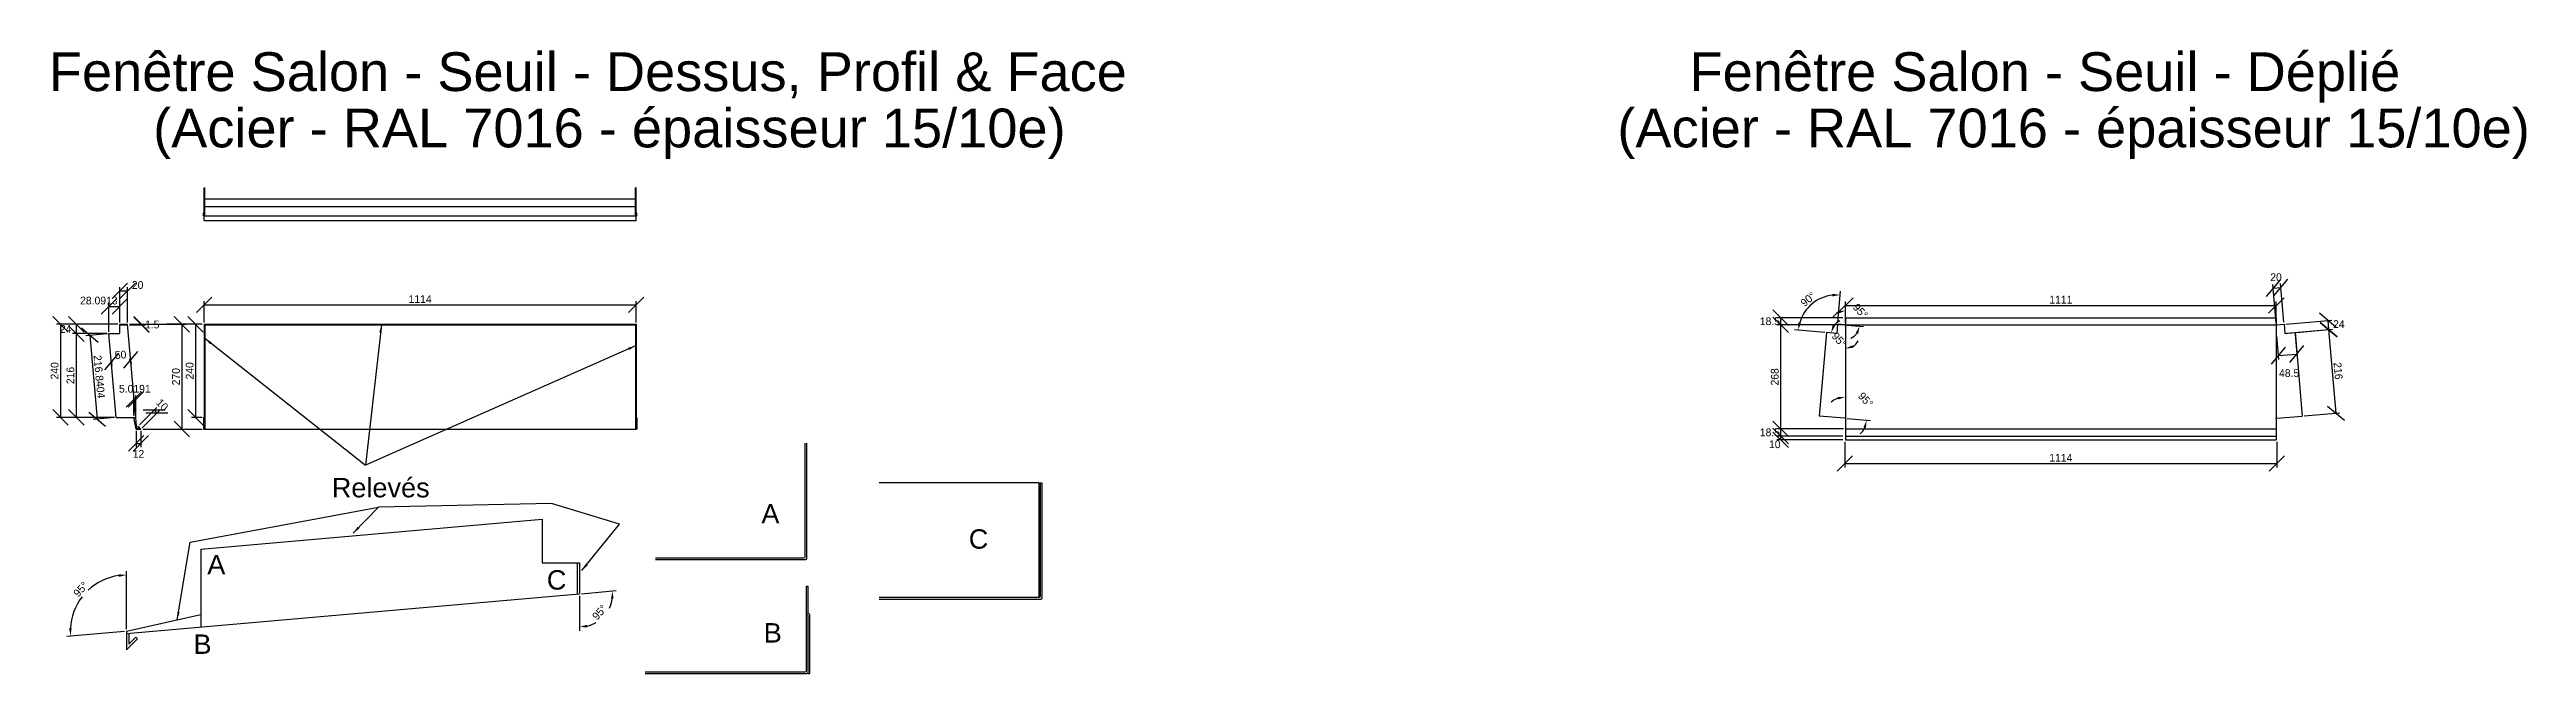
# Model space of a CAD drawing. Header units: millimetres. Extents: x 165 to 6551, y 99 to 1708.
import ezdxf

# ---------------------------------------------------------------- set-up
doc = ezdxf.new("R2010")
doc.units = ezdxf.units.MM
doc.layers.get('Defpoints').update_dxf_attribs({"true_color": 0xffffff})
doc.layers.add('0 ... Seuil ... Rectangle', color=5, linetype='Continuous', lineweight=25, true_color=0x0000ff)
doc.layers.add('0 ... Seuil ... Rectangle ... Cotes Angles', color=4, linetype='Continuous', lineweight=25, true_color=0x00ffff)
doc.styles.add('QCADDimTextStyle', font='txt')
doc.styles.add('textstyle11', font='')
doc.styles.add('textstyle12', font='')
doc.styles.add('textstyle13', font='')
doc.styles.add('textstyle14', font='')
doc.styles.add('textstyle15', font='')
doc.styles.add('textstyle16', font='')
doc.styles.add('textstyle17', font='')
doc.styles.add('textstyle18', font='')
doc.styles.add('textstyle19', font='')
doc.styles.add('textstyle20', font='')
doc.styles.add('textstyle21', font='')
doc.styles.get('textstyle11').set_extended_font_data('Liberation Sans')
doc.styles.get('textstyle12').set_extended_font_data('Liberation Sans')
doc.styles.get('textstyle13').set_extended_font_data('Liberation Sans')
doc.styles.get('textstyle14').set_extended_font_data('Liberation Sans')
doc.styles.get('textstyle15').set_extended_font_data('Liberation Sans')
doc.styles.get('textstyle16').set_extended_font_data('Liberation Sans')
doc.styles.get('textstyle17').set_extended_font_data('Liberation Sans')
doc.styles.get('textstyle18').set_extended_font_data('Liberation Sans')
doc.styles.get('textstyle19').set_extended_font_data('Liberation Sans')
doc.styles.get('textstyle20').set_extended_font_data('Liberation Sans')
doc.styles.get('textstyle21').set_extended_font_data('Liberation Sans')
doc.dimstyles.new('QCADDimStyle', dxfattribs={"dimtxt": 20, "dimasz": 20, "dimexe": 10, "dimexo": 5, "dimgap": 5, "dimtad": 1, "dimtoh": 1, "dimdec": 4, "dimzin": 0, "dimdsep": 46, "dimtxsty": 'QCADDimTextStyle', "dimcen": 0.09, "dimadec": 0, "dimazin": 0, "dimtfac": 1, "dimtdec": 4, "dimtofl": 0, "dimtmove": 0, "dimatfit": 3, "dimfxl": 1, "dimtolj": 1, "dimtzin": 0, "dimarcsym": 0})

# ---------------------------------------------------------------- blocks, each defined once
blk = doc.blocks.new('*D1')
at = {"layer": '0 ... Seuil ... Rectangle ... Cotes Angles', "color": 0, "lineweight": -2}
for p, q in [((290.7, 952.9), (247.3, 989.2)), ((313.5, 975), (259, 970.1)), ((269, 971), (288.1, 755)), ((266.4, 773.2), (309.7, 736.9)), ((332.6, 759), (278.1, 754.1))]:
    blk.add_line(p, q, dxfattribs=at)
at = {"layer": 'Defpoints', "color": 0}
for p in [(318.5, 975.4), (288.1, 755), (337.6, 759.4)]:
    blk.add_point(p, dxfattribs=at)
at = {"layer": '0 ... Seuil ... Rectangle ... Cotes Angles', "color": 0, "insert": (293.5, 864.3), "char_height": 20, "attachment_point": 5, "rotation": 275.04606, "style": 'QCADDimTextStyle'}
blk.add_mtext('\\A1;216.8404', dxfattribs=at)
blk = doc.blocks.new('*D2')
at = {"layer": '0 ... Seuil ... Rectangle ... Cotes Angles', "color": 0, "lineweight": -2}
for p, q in [((254.2, 979.4), (214.2, 1019.4)), ((214.2, 995.4), (254.2, 955.4)), ((341.6, 999.4), (224.2, 999.4)), ((313.5, 975.4), (224.2, 975.4)), ((234.2, 999.4), (234.2, 975.4))]:
    blk.add_line(p, q, dxfattribs=at)
at = {"layer": 'Defpoints', "color": 0}
for p in [(234.2, 975.4), (318.5, 975.4), (346.6, 999.4)]:
    blk.add_point(p, dxfattribs=at)
at = {"layer": '0 ... Seuil ... Rectangle ... Cotes Angles', "color": 0, "insert": (206.7, 987.4), "char_height": 20, "attachment_point": 5, "style": 'QCADDimTextStyle'}
blk.add_mtext('\\A1;24', dxfattribs=at)
blk = doc.blocks.new('*D3')
at = {"layer": '0 ... Seuil ... Rectangle ... Cotes Angles', "color": 0, "lineweight": -2}
for p, q in [((254.2, 955.4), (214.2, 995.4)), ((313.5, 975.4), (224.2, 975.4)), ((234.2, 975.4), (234.2, 759.4)), ((214.2, 779.4), (254.2, 739.4)), ((332.6, 759.4), (224.2, 759.4))]:
    blk.add_line(p, q, dxfattribs=at)
at = {"layer": 'Defpoints', "color": 0}
for p in [(318.5, 975.4), (234.2, 759.4), (337.6, 759.4)]:
    blk.add_point(p, dxfattribs=at)
at = {"layer": '0 ... Seuil ... Rectangle ... Cotes Angles', "color": 0, "insert": (219.2, 867.4), "char_height": 20, "attachment_point": 5, "rotation": 90, "style": 'QCADDimTextStyle'}
blk.add_mtext('\\A1;216', dxfattribs=at)
blk = doc.blocks.new('*D4')
at = {"layer": '0 ... Seuil ... Rectangle ... Cotes Angles', "color": 0, "lineweight": -2}
for p, q in [((371.6, 999.4), (412.4, 999.4)), ((371.7, 997.9), (412.4, 997.9)), ((382.4, 1019.4), (422.4, 979.4)), ((422.4, 977.9), (382.4, 1017.9))]:
    blk.add_line(p, q, dxfattribs=at)
at = {"layer": 'Defpoints', "color": 0}
for p in [(366.6, 999.4), (366.7, 997.9), (402.4, 997.9)]:
    blk.add_point(p, dxfattribs=at)
at = {"layer": '0 ... Seuil ... Rectangle ... Cotes Angles', "color": 0, "insert": (429.9, 998.7), "char_height": 20, "attachment_point": 5, "style": 'QCADDimTextStyle'}
blk.add_mtext('\\A1;1.5', dxfattribs=at)
blk = doc.blocks.new('*D5')
at = {"layer": '0 ... Seuil ... Rectangle ... Cotes Angles', "color": 0, "lineweight": -2}
for p, q in [((343, 925), (306.6, 881.7)), ((324.8, 903.4), (328.6, 903.7)), ((325.2, 898.9), (325.7, 893.4)), ((356.5, 886), (392.8, 929.4)), ((374.6, 907.7), (370.8, 907.4)), ((375, 903.3), (375.5, 897.8))]:
    blk.add_line(p, q, dxfattribs=at)
at = {"layer": 'Defpoints', "color": 0}
for p in [(324.8, 903.9), (374.6, 908.2), (374.6, 907.7)]:
    blk.add_point(p, dxfattribs=at)
at = {"layer": '0 ... Seuil ... Rectangle ... Cotes Angles', "color": 0, "insert": (348.4, 920.5), "char_height": 20, "attachment_point": 5, "rotation": 5, "style": 'QCADDimTextStyle'}
blk.add_mtext('\\A1;50', dxfattribs=at)
blk = doc.blocks.new('*D6')
at = {"layer": '0 ... Seuil ... Rectangle ... Cotes Angles', "color": 0, "lineweight": -2}
for p, q in [((371.6, 999.4), (516.3, 999.4)), ((526.3, 979.4), (486.3, 1019.4)), ((506.3, 999.4), (506.3, 729.4)), ((405.7, 729.4), (516.3, 729.4)), ((486.3, 749.4), (526.3, 709.4))]:
    blk.add_line(p, q, dxfattribs=at)
at = {"layer": 'Defpoints', "color": 0}
for p in [(366.6, 999.4), (400.7, 729.4), (506.3, 729.4)]:
    blk.add_point(p, dxfattribs=at)
at = {"layer": '0 ... Seuil ... Rectangle ... Cotes Angles', "color": 0, "insert": (491.3, 864.4), "char_height": 20, "attachment_point": 5, "rotation": 90, "style": 'QCADDimTextStyle'}
blk.add_mtext('\\A1;270', dxfattribs=at)
blk = doc.blocks.new('*D7')
at = {"layer": '0 ... Seuil ... Rectangle ... Cotes Angles', "color": 0, "lineweight": -2}
for p, q in [((397.2, 740), (442.1, 784.9)), ((404.3, 732.9), (449.2, 777.9)), ((463.3, 777.9), (406.8, 777.9)), ((413.8, 770.8), (470.4, 770.8)), ((435, 777.9), (442.1, 770.8))]:
    blk.add_line(p, q, dxfattribs=at)
at = {"layer": 'Defpoints', "color": 0}
for p in [(442.1, 770.8), (393.7, 736.5), (400.7, 729.4)]:
    blk.add_point(p, dxfattribs=at)
at = {"layer": '0 ... Seuil ... Rectangle ... Cotes Angles', "color": 0, "insert": (455.7, 792), "char_height": 20, "attachment_point": 5, "rotation": 315, "style": 'QCADDimTextStyle'}
blk.add_mtext('\\A1;10', dxfattribs=at)
blk = doc.blocks.new('*D8')
at = {"layer": '0 ... Seuil ... Rectangle ... Cotes Angles', "color": 0, "lineweight": -2}
for p, q in [((408.7, 712.5), (368.7, 672.5)), ((380.7, 672.5), (420.7, 712.5)), ((388.7, 724.4), (388.7, 682.5)), ((400.7, 724.4), (400.7, 682.5)), ((388.7, 692.5), (400.7, 692.5))]:
    blk.add_line(p, q, dxfattribs=at)
at = {"layer": 'Defpoints', "color": 0}
for p in [(388.7, 729.4), (400.7, 729.4), (400.7, 692.5)]:
    blk.add_point(p, dxfattribs=at)
at = {"layer": '0 ... Seuil ... Rectangle ... Cotes Angles', "color": 0, "insert": (394.6, 665.3), "char_height": 20, "attachment_point": 5, "style": 'QCADDimTextStyle'}
blk.add_mtext('\\A1;12', dxfattribs=at)
blk = doc.blocks.new('*D9')
at = {"layer": '0 ... Seuil ... Rectangle ... Cotes Angles', "color": 0, "lineweight": -2}
for p, q in [((561.6, 979.4), (521.6, 1019.4)), ((558.7, 999.4), (531.6, 999.4)), ((541.6, 999.4), (541.6, 759.4)), ((521.6, 779.4), (561.6, 739.4)), ((558.7, 759.4), (531.6, 759.4))]:
    blk.add_line(p, q, dxfattribs=at)
at = {"layer": 'Defpoints', "color": 0}
for p in [(563.7, 999.4), (541.6, 759.4), (563.7, 759.4)]:
    blk.add_point(p, dxfattribs=at)
at = {"layer": '0 ... Seuil ... Rectangle ... Cotes Angles', "color": 0, "insert": (526.6, 879.4), "char_height": 20, "attachment_point": 5, "rotation": 90, "style": 'QCADDimTextStyle'}
blk.add_mtext('\\A1;240', dxfattribs=at)
blk = doc.blocks.new('*D10')
at = {"layer": '0 ... Seuil ... Rectangle ... Cotes Angles', "color": 0, "lineweight": -2}
for p, q in [((583.7, 1069.4), (543.7, 1029.4)), ((563.7, 1004.4), (563.7, 1059.4)), ((563.7, 1049.4), (1677.7, 1049.4)), ((1657.7, 1029.4), (1697.7, 1069.4)), ((1677.7, 1004.4), (1677.7, 1059.4))]:
    blk.add_line(p, q, dxfattribs=at)
at = {"layer": 'Defpoints', "color": 0}
for p in [(1677.7, 1049.4), (563.7, 999.4), (1677.7, 999.4)]:
    blk.add_point(p, dxfattribs=at)
at = {"layer": '0 ... Seuil ... Rectangle ... Cotes Angles', "color": 0, "insert": (1120.7, 1064.4), "char_height": 20, "attachment_point": 5, "style": 'QCADDimTextStyle'}
blk.add_mtext('\\A1;1114', dxfattribs=at)
blk = doc.blocks.new('*D11')
at = {"layer": '0 ... Seuil ... Rectangle ... Cotes Angles', "color": 0, "lineweight": -2}
for p, q in [((213.4, 979.4), (173.4, 1019.4)), ((341.6, 999.4), (183.4, 999.4)), ((193.4, 999.4), (193.4, 759.4)), ((173.4, 779.4), (213.4, 739.4)), ((332.6, 759.4), (183.4, 759.4))]:
    blk.add_line(p, q, dxfattribs=at)
at = {"layer": 'Defpoints', "color": 0}
for p in [(346.6, 999.4), (193.4, 759.4), (337.6, 759.4)]:
    blk.add_point(p, dxfattribs=at)
at = {"layer": '0 ... Seuil ... Rectangle ... Cotes Angles', "color": 0, "insert": (178.4, 879.4), "char_height": 20, "attachment_point": 5, "rotation": 90, "style": 'QCADDimTextStyle'}
blk.add_mtext('\\A1;240', dxfattribs=at)
blk = doc.blocks.new('*D12')
at = {"layer": '0 ... Seuil ... Rectangle ... Cotes Angles', "color": 0, "lineweight": -2}
for p, q in [((363.6, 213.3), (363.6, 363.1)), ((358.6, 207.9), (209.4, 194.8))]:
    blk.add_line(p, q, dxfattribs=at)
for start, end in [(97.92113, 132.85173), (142.14827, 177.07887)]:
    blk.add_arc((363.6, 208.3), 144.8, start, end, dxfattribs=at)
at = {"layer": '0 ... Seuil ... Rectangle ... Cotes Angles', "color": 0}
for points in [[(343.9, 348.4), (343.4, 355), (363.6, 353.1)], [(215.6, 215.6), (222.3, 215.7), (219.3, 195.7)]]:
    blk.add_solid(points, dxfattribs=at)
at = {"layer": 'Defpoints', "color": 0}
for p in [(287.6, 331.5), (363.6, 208.3), (363.6, 208.3), (555.6, 225.1), (363.6, 160.3)]:
    blk.add_point(p, dxfattribs=at)
at = {"layer": '0 ... Seuil ... Rectangle ... Cotes Angles', "color": 0, "insert": (245.8, 316.2), "char_height": 20, "attachment_point": 5, "rotation": 47.5, "style": 'QCADDimTextStyle'}
blk.add_mtext('\\A1;95%%d', dxfattribs=at)
blk = doc.blocks.new('*D13')
at = {"layer": '0 ... Seuil ... Rectangle ... Cotes Angles', "color": 0, "lineweight": -2}
for p, q in [((1531.6, 299.5), (1531.6, 209.1)), ((1536.6, 304.9), (1626.5, 312.8))]:
    blk.add_line(p, q, dxfattribs=at)
for start, end in [(334.53524, 351.54078), (283.45922, 300.46476)]:
    blk.add_arc((1531.6, 304.5), 85.3, start, end, dxfattribs=at)
at = {"layer": '0 ... Seuil ... Rectangle ... Cotes Angles', "color": 0}
for points in [[(1619.3, 291.8), (1612.6, 292), (1616.6, 311.9)], [(1551, 224.8), (1551.8, 218.2), (1531.6, 219.1)]]:
    blk.add_solid(points, dxfattribs=at)
at = {"layer": 'Defpoints', "color": 0}
for p in [(1531.6, 384.5), (1530.7, 304.4), (1531.6, 305.4), (369.6, 202.8), (1576.4, 231.8)]:
    blk.add_point(p, dxfattribs=at)
at = {"layer": '0 ... Seuil ... Rectangle ... Cotes Angles', "color": 0, "insert": (1583.4, 256.9), "char_height": 20, "attachment_point": 5, "rotation": 47.5, "style": 'QCADDimTextStyle'}
blk.add_mtext('\\A1;95%%d', dxfattribs=at)
blk = doc.blocks.new('*D14')
at = {"layer": '0 ... Seuil ... Rectangle ... Cotes Angles', "color": 0, "lineweight": -2}
for p, q in [((362.6, 785.6), (402.6, 825.6)), ((407.6, 825.6), (367.6, 785.6)), ((382.6, 764.4), (382.6, 815.6)), ((387.6, 764.4), (387.6, 815.6))]:
    blk.add_line(p, q, dxfattribs=at)
at = {"layer": 'Defpoints', "color": 0}
for p in [(387.6, 805.6), (382.6, 759.4), (387.6, 759.4)]:
    blk.add_point(p, dxfattribs=at)
at = {"layer": '0 ... Seuil ... Rectangle ... Cotes Angles', "color": 0, "insert": (385.1, 833.1), "char_height": 20, "attachment_point": 5, "style": 'QCADDimTextStyle'}
blk.add_mtext('\\A1;5.0191', dxfattribs=at)
blk = doc.blocks.new('*D15')
at = {"layer": '0 ... Seuil ... Rectangle ... Cotes Angles', "color": 0, "lineweight": -2}
for p, q in [((366.6, 1105.5), (326.6, 1065.5)), ((346.6, 1065.5), (386.6, 1105.5)), ((346.6, 1004.4), (346.6, 1095.5)), ((366.6, 1004.4), (366.6, 1095.5)), ((346.6, 1085.5), (366.6, 1085.5))]:
    blk.add_line(p, q, dxfattribs=at)
at = {"layer": 'Defpoints', "color": 0}
for p in [(366.6, 1085.5), (346.6, 999.4), (366.6, 999.4)]:
    blk.add_point(p, dxfattribs=at)
at = {"layer": '0 ... Seuil ... Rectangle ... Cotes Angles', "color": 0, "insert": (392.4, 1100.5), "char_height": 20, "attachment_point": 5, "style": 'QCADDimTextStyle'}
blk.add_mtext('\\A1;20', dxfattribs=at)
blk = doc.blocks.new('*D16')
at = {"layer": '0 ... Seuil ... Rectangle ... Cotes Angles', "color": 0, "lineweight": -2}
for p, q in [((338.5, 1065.5), (298.5, 1025.5)), ((318.5, 980.4), (318.5, 1055.5)), ((318.5, 1045.5), (346.6, 1045.5)), ((326.6, 1025.5), (366.6, 1065.5)), ((346.6, 1004.4), (346.6, 1055.5))]:
    blk.add_line(p, q, dxfattribs=at)
at = {"layer": 'Defpoints', "color": 0}
for p in [(346.6, 1045.5), (318.5, 975.4), (346.6, 999.4)]:
    blk.add_point(p, dxfattribs=at)
at = {"layer": '0 ... Seuil ... Rectangle ... Cotes Angles', "color": 0, "insert": (292.4, 1060.5), "char_height": 20, "attachment_point": 5, "style": 'QCADDimTextStyle'}
blk.add_mtext('\\A1;28.0913', dxfattribs=at)
blk = doc.blocks.new('*D17')
at = {"layer": '0 ... Seuil ... Rectangle ... Cotes Angles', "color": 0, "lineweight": -2}
for p, q in [((4815.2, 1067.9), (4775.2, 1027.9)), ((4795.2, 1002.9), (4795.2, 1057.9)), ((4795.2, 1047.9), (5906.2, 1047.9)), ((5886.2, 1027.9), (5926.2, 1067.9)), ((5906.2, 1002.9), (5906.2, 1057.9))]:
    blk.add_line(p, q, dxfattribs=at)
at = {"layer": 'Defpoints', "color": 0}
for p in [(5906.2, 1047.9), (4795.2, 997.9), (5906.2, 997.9)]:
    blk.add_point(p, dxfattribs=at)
at = {"layer": '0 ... Seuil ... Rectangle ... Cotes Angles', "color": 0, "insert": (5350.7, 1062.9), "char_height": 20, "attachment_point": 5, "style": 'QCADDimTextStyle'}
blk.add_mtext('\\A1;1111', dxfattribs=at)
blk = doc.blocks.new('*D18')
at = {"layer": '0 ... Seuil ... Rectangle ... Cotes Angles', "color": 0, "lineweight": -2}
for p, q in [((4813.7, 660.4), (4773.7, 620.4)), ((4793.7, 696.4), (4793.7, 630.4)), ((4793.7, 640.4), (5907.7, 640.4)), ((5887.7, 620.4), (5927.7, 660.4)), ((5907.7, 696.4), (5907.7, 630.4))]:
    blk.add_line(p, q, dxfattribs=at)
at = {"layer": 'Defpoints', "color": 0}
for p in [(4793.7, 701.4), (5907.7, 701.4), (5907.7, 640.4)]:
    blk.add_point(p, dxfattribs=at)
at = {"layer": '0 ... Seuil ... Rectangle ... Cotes Angles', "color": 0, "insert": (5350.7, 655.4), "char_height": 20, "attachment_point": 5, "style": 'QCADDimTextStyle'}
blk.add_mtext('\\A1;1114', dxfattribs=at)
blk = doc.blocks.new('*D19')
at = {"layer": '0 ... Seuil ... Rectangle ... Cotes Angles', "color": 0, "lineweight": -2}
for p, q in [((4648.2, 996.4), (4608.2, 1036.4)), ((4608.2, 1017.9), (4648.2, 977.9)), ((4788.7, 1016.4), (4618.2, 1016.4)), ((4790.2, 997.9), (4618.2, 997.9)), ((4628.2, 1016.4), (4628.2, 997.9))]:
    blk.add_line(p, q, dxfattribs=at)
at = {"layer": 'Defpoints', "color": 0}
for p in [(4628.2, 997.9), (4793.7, 1016.4), (4795.2, 997.9)]:
    blk.add_point(p, dxfattribs=at)
at = {"layer": '0 ... Seuil ... Rectangle ... Cotes Angles', "color": 0, "insert": (4600.7, 1007.2), "char_height": 20, "attachment_point": 5, "style": 'QCADDimTextStyle'}
blk.add_mtext('\\A1;18.5', dxfattribs=at)
blk = doc.blocks.new('*D20')
at = {"layer": '0 ... Seuil ... Rectangle ... Cotes Angles', "color": 0, "lineweight": -2}
for p, q in [((4648.2, 977.9), (4608.2, 1017.9)), ((4790.2, 997.9), (4618.2, 997.9)), ((4628.2, 997.9), (4628.2, 729.9)), ((4608.2, 749.9), (4648.2, 709.9)), ((4790.2, 729.9), (4618.2, 729.9))]:
    blk.add_line(p, q, dxfattribs=at)
at = {"layer": 'Defpoints', "color": 0}
for p in [(4795.2, 997.9), (4628.2, 729.9), (4795.2, 729.9)]:
    blk.add_point(p, dxfattribs=at)
at = {"layer": '0 ... Seuil ... Rectangle ... Cotes Angles', "color": 0, "insert": (4613.2, 863.9), "char_height": 20, "attachment_point": 5, "rotation": 90, "style": 'QCADDimTextStyle'}
blk.add_mtext('\\A1;268', dxfattribs=at)
blk = doc.blocks.new('*D21')
at = {"layer": '0 ... Seuil ... Rectangle ... Cotes Angles', "color": 0, "lineweight": -2}
for p, q in [((4648.2, 709.9), (4608.2, 749.9)), ((4608.2, 731.4), (4648.2, 691.4)), ((4790.2, 729.9), (4618.2, 729.9)), ((4788.7, 711.4), (4618.2, 711.4)), ((4628.2, 729.9), (4628.2, 711.4))]:
    blk.add_line(p, q, dxfattribs=at)
at = {"layer": 'Defpoints', "color": 0}
for p in [(4628.2, 711.4), (4793.7, 711.4), (4795.2, 729.9)]:
    blk.add_point(p, dxfattribs=at)
at = {"layer": '0 ... Seuil ... Rectangle ... Cotes Angles', "color": 0, "insert": (4600.7, 720.7), "char_height": 20, "attachment_point": 5, "style": 'QCADDimTextStyle'}
blk.add_mtext('\\A1;18.5', dxfattribs=at)
blk = doc.blocks.new('*D22')
at = {"layer": '0 ... Seuil ... Rectangle ... Cotes Angles', "color": 0, "lineweight": -2}
for p, q in [((4648.2, 691.4), (4608.2, 731.4)), ((4608.2, 721.4), (4648.2, 681.4)), ((4788.7, 711.4), (4618.2, 711.4)), ((4628.2, 711.4), (4628.2, 701.4)), ((4788.7, 701.4), (4618.2, 701.4))]:
    blk.add_line(p, q, dxfattribs=at)
at = {"layer": 'Defpoints', "color": 0}
for p in [(4793.7, 711.4), (4628.2, 701.4), (4793.7, 701.4)]:
    blk.add_point(p, dxfattribs=at)
at = {"layer": '0 ... Seuil ... Rectangle ... Cotes Angles', "color": 0, "insert": (4613.2, 690), "char_height": 20, "attachment_point": 5, "style": 'QCADDimTextStyle'}
blk.add_mtext('\\A1;10', dxfattribs=at)
blk = doc.blocks.new('*D23')
at = {"layer": '0 ... Seuil ... Rectangle ... Cotes Angles', "color": 0, "lineweight": -2}
for p, q in [((4795.2, 1002.9), (4795.2, 1044.9)), ((4800.2, 997.5), (4842.1, 993.8))]:
    blk.add_line(p, q, dxfattribs=at)
for start, end in [(121.31921, 152.63842), (292.36158, 323.68079)]:
    blk.add_arc((4795.2, 997.9), 37, start, end, dxfattribs=at)
at = {"layer": '0 ... Seuil ... Rectangle ... Cotes Angles', "color": 0}
for points in [[(4776.8, 1026.3), (4775, 1032.8), (4795.2, 1034.9)], [(4828.2, 974.8), (4821.9, 977.1), (4832.1, 994.7)]]:
    blk.add_solid(points, dxfattribs=at)
at = {"layer": 'Defpoints', "color": 0}
for p in [(4775.3, 999.6), (4795.2, 997.9), (4795.2, 997.9), (4828.3, 1014.5), (4795.2, 729.9)]:
    blk.add_point(p, dxfattribs=at)
at = {"layer": '0 ... Seuil ... Rectangle ... Cotes Angles', "color": 0, "insert": (4833.9, 1033.4), "char_height": 20, "attachment_point": 5, "rotation": 312.5, "style": 'QCADDimTextStyle'}
blk.add_mtext('\\A1;95%%d', dxfattribs=at)
blk = doc.blocks.new('*D24')
at = {"layer": '0 ... Seuil ... Rectangle ... Cotes Angles', "color": 0, "lineweight": -2}
for p, q in [((4775.7, 1004.6), (4782.7, 1085)), ((4741.9, 978.5), (4664, 985.3))]:
    blk.add_line(p, q, dxfattribs=at)
blk.add_arc((4773.2, 975.7), 99.6, 96.52013, 163.47987, dxfattribs=at)
at = {"layer": '0 ... Seuil ... Rectangle ... Cotes Angles', "color": 0}
for points in [[(4761.9, 1071.4), (4761.8, 1078.1), (4781.9, 1075)], [(4674.4, 1004.7), (4680.9, 1003.4), (4673.9, 984.4)]]:
    blk.add_solid(points, dxfattribs=at)
at = {"layer": 'Defpoints', "color": 0}
for p in [(4731.1, 1066), (4746.9, 978), (4773.2, 975.7), (4773.2, 975.7), (4775.3, 999.6)]:
    blk.add_point(p, dxfattribs=at)
at = {"layer": '0 ... Seuil ... Rectangle ... Cotes Angles', "color": 0, "insert": (4699.2, 1063.9), "char_height": 20, "attachment_point": 5, "rotation": 40, "style": 'QCADDimTextStyle'}
blk.add_mtext('\\A1;90%%d', dxfattribs=at)
blk = doc.blocks.new('*D25')
at = {"layer": '0 ... Seuil ... Rectangle ... Cotes Angles', "color": 0, "lineweight": -2}
for start, end in [(112.38969, 143.69484), (301.30516, 332.61031)]:
    blk.add_arc((4795.2, 973.8), 37.1, start, end, dxfattribs=at)
at = {"layer": '0 ... Seuil ... Rectangle ... Cotes Angles', "color": 0}
for points in [[(4762.2, 996.9), (4768.4, 994.6), (4758.3, 977)], [(4813.5, 945.4), (4815.3, 938.9), (4795.2, 936.7)]]:
    blk.add_solid(points, dxfattribs=at)
at = {"layer": 'Defpoints', "color": 0}
for p in [(4746.9, 978), (4773.2, 975.7), (4795.2, 997.9), (4762.1, 957.2), (4795.2, 729.9)]:
    blk.add_point(p, dxfattribs=at)
at = {"layer": '0 ... Seuil ... Rectangle ... Cotes Angles', "color": 0, "insert": (4779.3, 959.2), "char_height": 20, "attachment_point": 5, "rotation": 312.5, "style": 'QCADDimTextStyle'}
blk.add_mtext('\\A1;95%%d', dxfattribs=at)
blk = doc.blocks.new('*D26')
at = {"layer": '0 ... Seuil ... Rectangle ... Cotes Angles', "color": 0, "lineweight": -2}
blk.add_line((4800.2, 756.5), (4860.3, 751.3), dxfattribs=at)
for start, end in [(110.82215, 131.6443), (313.3557, 334.17785)]:
    blk.add_arc((4795.2, 757), 55.3, start, end, dxfattribs=at)
at = {"layer": '0 ... Seuil ... Rectangle ... Cotes Angles', "color": 0}
for points in [[(4776.1, 805.4), (4774.9, 812), (4795.2, 812.3)], [(4848.2, 732), (4841.8, 733.8), (4850.3, 752.2)]]:
    blk.add_solid(points, dxfattribs=at)
at = {"layer": 'Defpoints', "color": 0}
for p in [(4795.2, 997.9), (4844.6, 781.8), (4728, 762.9), (4795.2, 757), (4795.2, 729.9)]:
    blk.add_point(p, dxfattribs=at)
at = {"layer": '0 ... Seuil ... Rectangle ... Cotes Angles', "color": 0, "insert": (4847.4, 804.8), "char_height": 20, "attachment_point": 5, "rotation": 312.5, "style": 'QCADDimTextStyle'}
blk.add_mtext('\\A1;95%%d', dxfattribs=at)
blk = doc.blocks.new('*D27')
at = {"layer": '0 ... Seuil ... Rectangle ... Cotes Angles', "color": 0, "lineweight": -2}
for p, q in [((5916.1, 1114.1), (5879.7, 1070.8)), ((5905.8, 1002.9), (5897, 1102.4)), ((5897.9, 1092.5), (5917.8, 1094.2)), ((5899.7, 1072.5), (5936, 1115.9)), ((5925.7, 1004.6), (5917, 1104.2))]:
    blk.add_line(p, q, dxfattribs=at)
at = {"layer": 'Defpoints', "color": 0}
for p in [(5917.8, 1094.2), (5906.2, 997.9), (5926.1, 999.6)]:
    blk.add_point(p, dxfattribs=at)
at = {"layer": '0 ... Seuil ... Rectangle ... Cotes Angles', "color": 0, "insert": (5905.5, 1120.7), "char_height": 20, "attachment_point": 5, "style": 'QCADDimTextStyle'}
blk.add_mtext('\\A1;20', dxfattribs=at)
blk = doc.blocks.new('*D28')
at = {"layer": '0 ... Seuil ... Rectangle ... Cotes Angles', "color": 0, "lineweight": -2}
for p, q in [((6060.8, 991.4), (6017.5, 1027.7)), ((5931.1, 1000.1), (6049.1, 1010.4)), ((5933.2, 976.2), (6051.2, 986.5)), ((6019.6, 1003.8), (6062.9, 967.4)), ((6039.1, 1009.5), (6041.2, 985.6))]:
    blk.add_line(p, q, dxfattribs=at)
at = {"layer": 'Defpoints', "color": 0}
for p in [(5926.1, 999.6), (5928.2, 975.7), (6041.2, 985.6)]:
    blk.add_point(p, dxfattribs=at)
at = {"layer": '0 ... Seuil ... Rectangle ... Cotes Angles', "color": 0, "insert": (6067.6, 1000), "char_height": 20, "attachment_point": 5, "style": 'QCADDimTextStyle'}
blk.add_mtext('\\A1;24', dxfattribs=at)
blk = doc.blocks.new('*D29')
at = {"layer": '0 ... Seuil ... Rectangle ... Cotes Angles', "color": 0, "lineweight": -2}
for p, q in [((5959.5, 978.5), (6051.2, 986.5)), ((6062.9, 967.4), (6019.6, 1003.8)), ((6041.2, 985.6), (6060.1, 770.4)), ((5978.3, 763.3), (6070, 771.3)), ((6038.4, 788.6), (6081.7, 752.3))]:
    blk.add_line(p, q, dxfattribs=at)
at = {"layer": 'Defpoints', "color": 0}
for p in [(5954.5, 978), (6060.1, 770.4), (5973.3, 762.9)]:
    blk.add_point(p, dxfattribs=at)
at = {"layer": '0 ... Seuil ... Rectangle ... Cotes Angles', "color": 0, "insert": (6065.6, 879.3), "char_height": 20, "attachment_point": 5, "rotation": 275, "style": 'QCADDimTextStyle'}
blk.add_mtext('\\A1;216', dxfattribs=at)
blk = doc.blocks.new('*D30')
at = {"layer": '0 ... Seuil ... Rectangle ... Cotes Angles', "color": 0, "lineweight": -2}
for p, q in [((5906.6, 968.8), (5911.9, 908.6)), ((5954.9, 973.1), (5960.2, 912.9)), ((5929.2, 940.3), (5892.8, 896.9)), ((5911, 918.6), (5959.3, 922.8)), ((5941.2, 901.2), (5977.5, 944.5))]:
    blk.add_line(p, q, dxfattribs=at)
at = {"layer": 'Defpoints', "color": 0}
for p in [(5906.2, 973.8), (5954.5, 978), (5959.3, 922.8)]:
    blk.add_point(p, dxfattribs=at)
at = {"layer": '0 ... Seuil ... Rectangle ... Cotes Angles', "color": 0, "insert": (5939.3, 873.4), "char_height": 20, "attachment_point": 5, "style": 'QCADDimTextStyle'}
blk.add_mtext('\\A1;48.5', dxfattribs=at)

msp = doc.modelspace()

# ---------------------------------------------------------------- linework, layer by layer
at = {"layer": '0 ... Seuil ... Rectangle'}
for p, q in [((563.69588, 1279.89235), (563.69588, 1351.02457)), ((563.69588, 1351.02457), (565.19588, 1351.02457)), ((565.19588, 1278.89235), (565.19588, 1351.02457)), ((1676.19588, 1278.89235), (1676.19588, 1351.02457)), ((1677.69588, 1351.02457), (1676.19588, 1351.02457)), ((1677.69588, 1279.89235), (1677.69588, 1351.02457)), ((562.19588, 1278.89235), (562.19588, 1285.60517)), ((563.69588, 1278.89235), (562.19588, 1278.89235)), ((563.19588, 1286.60517), (563.69588, 1286.60517)), ((563.69588, 1286.60517), (564.19588, 1286.60517)), ((563.69588, 1266.89235), (563.69588, 1279.89235)), ((564.69588, 1278.89235), (1676.69588, 1278.89235)), ((565.19588, 1322.93331), (1676.19588, 1322.93331)), ((565.19588, 1302.93331), (1676.19588, 1302.93331)), ((565.19588, 1278.89235), (565.19588, 1285.60517)), ((1676.19588, 1278.89235), (1676.19588, 1285.60517)), ((1677.19588, 1286.60517), (1677.69588, 1286.60517)), ((1678.19588, 1286.60517), (1677.69588, 1286.60517)), ((1677.69588, 1266.89235), (1677.69588, 1279.89235)), ((1677.69588, 1278.89235), (1679.19588, 1278.89235)), ((1677.69588, 1278.89235), (1679.19588, 1278.89235)), ((1679.19588, 1278.89235), (1679.19588, 1285.60517)), ((563.69588, 1266.89235), (1677.69588, 1266.89235)), ((337.41983, 759.40094), (318.52228, 975.40094)), ((318.52228, 975.40094), (346.61354, 975.40094)), ((346.61354, 999.40094), (366.61354, 999.40094)), ((346.61354, 975.40094), (346.61354, 999.40094)), ((346.61354, 997.90094), (366.74478, 997.90094)), ((390.23548, 729.40094), (366.61354, 999.40094)), ((563.69588, 999.40094), (1677.69588, 999.40094)), ((563.69588, 999.40094), (563.69588, 729.40094)), ((563.69588, 997.90094), (1677.69588, 997.90094)), ((565.19588, 997.90094), (565.19588, 729.40094)), ((1676.19588, 997.90094), (1676.19588, 729.40094)), ((1677.69588, 999.40094), (1677.69588, 729.40094)), ((4746.87251, 978.03632), (4728.04687, 762.85826)), ((4773.17232, 975.73538), (4746.87251, 978.03632)), ((4775.26406, 999.64406), (4773.17232, 975.73538)), ((4793.69366, 998.03167), (4775.26406, 999.64406)), ((4795.18795, 1016.40094), (5906.18795, 1016.40094)), ((4795.18795, 1016.40094), (4795.18795, 999.40094)), ((4795.18795, 996.40094), (4795.18795, 758.48418)), ((4796.68795, 997.90094), (5904.68795, 997.90094)), ((5906.18795, 1016.40094), (5906.18795, 999.40094)), ((5906.18795, 996.40094), (5906.18795, 758.48418)), ((5907.68225, 998.03167), (5926.11185, 999.64406)), ((5926.11185, 999.64406), (5928.20359, 975.73538)), ((5928.20359, 975.73538), (5954.5034, 978.03632)), ((5954.5034, 978.03632), (5973.32904, 762.85826)), ((373.27163, 906.0881), (373.1409, 907.58239)), ((337.41983, 759.40094), (387.61082, 759.40094)), ((388.72975, 729.40094), (382.59172, 759.40094)), ((388.72975, 729.40094), (400.72975, 729.40094)), ((390.10425, 730.90094), (397.10843, 730.90094)), ((392.59803, 735.41135), (393.65869, 736.47201)), ((392.59803, 735.41135), (397.10843, 730.90094)), ((393.65869, 736.47201), (400.72975, 729.40094)), ((562.19588, 759.40094), (565.19588, 759.40094)), ((562.19588, 759.40094), (562.19588, 729.40094)), ((562.19588, 729.40094), (563.69588, 729.40094)), ((563.69588, 729.40094), (1677.69588, 729.40094)), ((1676.19588, 759.40094), (1679.19588, 759.40094)), ((1679.19588, 729.40094), (1677.69588, 729.40094)), ((1679.19588, 759.40094), (1679.19588, 729.40094)), ((4793.69366, 757.11491), (4728.04687, 762.85826)), ((4795.18795, 755.48418), (4795.18795, 701.40094)), ((4795.18795, 729.90094), (5906.18795, 729.90094)), ((4795.18795, 711.40094), (5906.18795, 711.40094)), ((5906.18795, 755.48418), (5906.18795, 701.40094)), ((5907.68225, 757.11491), (5973.32904, 762.85826)), ((2113.29072, 400.21981), (2113.29072, 692.71981)), ((2117.79072, 395.71981), (2117.79072, 692.71981)), ((4795.18795, 701.40094), (5906.18795, 701.40094)), ((2716.77543, 591.0652), (2304.27543, 591.0652)), ((2716.77543, 295.5652), (2716.77543, 591.0652)), ((2719.77543, 298.5652), (2719.77543, 591.0652)), ((2719.77543, 591.0652), (2724.27543, 591.0652)), ((2724.27543, 294.0652), (2724.27543, 591.0652)), ((555.57268, 419.84155), (1435.57268, 496.83157)), ((1435.57268, 496.83157), (1435.57268, 384.46652)), ((555.57268, 419.84155), (555.57268, 219.07758)), ((1435.57268, 384.46652), (1531.57268, 384.46652)), ((1525.57268, 384.46652), (1525.57268, 303.94159)), ((1531.57268, 384.46652), (1531.57268, 305.38285)), ((1727.79072, 397.21981), (2110.29072, 397.21981)), ((1727.79072, 392.71981), (2114.79072, 392.71981)), ((2116.45391, 249.33037), (2116.45391, 324.75303)), ((2116.45391, 324.75303), (2120.95391, 324.75303)), ((2120.95391, 253.83037), (2120.95391, 324.75303)), ((363.57268, 202.27976), (1530.65984, 304.38665)), ((2304.27543, 295.5652), (2716.77543, 295.5652)), ((2304.27543, 291.0652), (2721.27543, 291.0652)), ((363.57268, 208.30268), (555.57268, 251.19982)), ((363.57268, 208.30268), (363.57268, 160.30268)), ((369.57268, 202.80469), (369.57268, 174.78796)), ((387.61431, 192.82959), (369.57268, 174.78796)), ((387.61431, 192.82959), (391.85695, 188.58695)), ((2116.45391, 106.83037), (2116.45391, 249.33037)), ((2120.95391, 99.33037), (2120.95391, 249.33037)), ((2125.45391, 99.33037), (2125.45391, 249.33037)), ((391.85695, 188.58695), (363.57268, 160.30268)), ((1700.95391, 103.83037), (2113.45391, 103.83037)), ((1700.95391, 99.33037), (2117.95391, 99.33037)), ((2120.95391, 99.33037), (2125.45391, 99.33037))]:
    msp.add_line(p, q, dxfattribs=at)
for centre, radius, start, end in [((563.19588, 1285.60517), 1, 90, 180), ((564.69588, 1279.89235), 1, 180, 270), ((564.19588, 1285.60517), 1, 0, 90), ((1677.19588, 1285.60517), 1, 90, 180), ((1676.69588, 1279.89235), 1, 270, 0), ((1678.19588, 1285.60517), 1, 0, 90), ((4795.18795, 997.90094), 1.5, 175, 90), ((5906.18795, 997.90094), 1.5, 90, 5), ((4795.18795, 756.98418), 1.5, 270, 175), ((5906.18795, 756.98418), 1.5, 5, 270), ((2110.29072, 400.21981), 3, 270, 0), ((2114.79072, 395.71981), 3, 270, 0), ((1530.57268, 305.38285), 1, 275, 0), ((2716.77543, 298.5652), 3, 270, 0), ((2721.27543, 294.0652), 3, 270, 0), ((2120.95391, 249.33037), 4.5, 0, 180), ((2113.45391, 106.83037), 3, 270, 0), ((2117.95391, 102.33037), 3, 270, 0)]:
    msp.add_arc(centre, radius, start, end, dxfattribs=at)
at = {"layer": '0 ... Seuil ... Rectangle ... Cotes Angles'}
for p, q in [((558.69588, 999.40094), (467.12371, 999.40094)), ((467.12371, 729.40094), (558.69588, 729.40094))]:
    msp.add_line(p, q, dxfattribs=at)

# ---------------------------------------------------------------- texts
at = {"layer": '0 ... Seuil ... Rectangle ... Cotes Angles', "attachment_point": 1}
for s, insert, char_height, style in [('Fenêtre Salon - Seuil - Dessus, Profil & Face\\P', (163.49004, 1700.66963), 100, 'textstyle19'), ('Fenêtre Salon - Seuil - Déplié\\P', (4393.48211, 1700.66963), 100, 'textstyle21'), ('(Acier - RAL 7016 - épaisseur 15/10e)', (432.40517, 1555.48322), 100, 'textstyle11'), ('(Acier - RAL 7016 - épaisseur 15/10e)', (4207.3413, 1555.48322), 100, 'textstyle20'), ('Relevés', (892.89236, 603.28185), 50, 'textstyle12'), ('A', (2000.49463, 536.02079), 50, 'textstyle18'), ('C', (2535.19786, 470.96185), 50, 'textstyle17'), ('A', (571.92007, 404.81384), 50, 'textstyle13'), ('C', (1447.28262, 365.48322), 50, 'textstyle16'), ('B', (536.34096, 199.81039), 50, 'textstyle14'), ('B', (2006.59391, 229.02388), 50, 'textstyle15')]:
    msp.add_mtext(s, dxfattribs=dict(at, insert=insert, char_height=char_height, style=style))

# ---------------------------------------------------------------- dimensions: what is measured, and where the dimension line sits
at = {"layer": '0 ... Seuil ... Rectangle ... Cotes Angles'}
for base, p1, p2, angle, picture, middle, dimtype in [((366.61354, 1085.48322), (346.61354, 999.40094), (366.61354, 999.40094), 360, '*D15', (392.40517, 1100.48322), 161), ((374.63519, 907.71313), (324.77879, 903.88874), (374.58852, 908.24653), 5, '*D5', (348.42298, 920.47715), 161), ((442.11951, 770.7907), (393.65869, 736.47201), (400.72975, 729.40094), 315, '*D7', (455.68673, 792.02406), 161), ((400.72975, 692.53699), (388.72975, 729.40094), (400.72975, 729.40094), 0, '*D8', (394.61256, 665.27874), 161), ((4628.23696, 701.40094), (4793.68795, 711.40094), (4793.68795, 701.40094), 90, '*D22', (4613.23696, 690), 160)]:
    dim = msp.add_linear_dim(base=base, p1=p1, p2=p2, angle=angle, dimstyle='QCADDimStyle', override={"dimtxt": 20, "dimasz": 20, "dimexe": 10, "dimexo": 5, "dimgap": 5, "dimzin": 8, "dimtsz": 20, "dimclrd": 0, "dimclre": 0, "dimclrt": 0, "dimazin": 2, "dimtmove": 2}, dxfattribs=at)
    dim.commit()
    dim.dimension.update_dxf_attribs({"geometry": picture, "text_midpoint": middle, "dimtype": dimtype})
for base, line1, line2, picture, middle in [((4731.06329, 1066.03849), ((4746.87251, 978.03632), (4773.17232, 975.73538)), ((4773.17232, 975.73538), (4775.26406, 999.64406)), '*D24', (4699.17805, 1063.91832)), ((4828.29506, 1014.52796), ((4775.26406, 999.64406), (4795.18795, 997.90094)), ((4795.18795, 997.90094), (4795.18795, 729.90094)), '*D23', (4833.91269, 1033.38562)), ((4844.63935, 781.81961), ((4728.04687, 762.85826), (4795.18795, 756.98418)), ((4795.18795, 729.90094), (4795.18795, 997.90094)), '*D26', (4847.39729, 804.82522)), ((4762.06635, 957.17497), ((4746.87251, 978.03632), (4773.17232, 975.73538)), ((4795.18795, 997.90094), (4795.18795, 729.90094)), '*D25', (4779.27175, 959.22475))]:
    dim = msp.add_angular_dim_2l(base=base, line1=line1, line2=line2, dimstyle='QCADDimStyle', override={"dimtxt": 20, "dimasz": 20, "dimexe": 10, "dimexo": 5, "dimgap": 5, "dimzin": 8, "dimtsz": 20, "dimclrd": 0, "dimclre": 0, "dimclrt": 0, "dimazin": 2, "dimtmove": 2}, dxfattribs=at)
    dim.commit()
    dim.dimension.update_dxf_attribs({"geometry": picture, "text_midpoint": middle})
for p1, p2, distance, picture, middle in [((5906.18795, 997.90094), (5926.11185, 999.64406), 94.93376, '*D27', (5905.4791, 1120.74036)), ((563.69588, 999.40094), (1677.69588, 999.40094), 50.02012, '*D10', (1120.69588, 1064.42106)), ((4795.18795, 997.90094), (5906.18795, 997.90094), 50.02012, '*D17', (5350.68795, 1062.92106)), ((5926.11185, 999.64406), (5928.20359, 975.73538), 113.46572, '*D28', (6067.58702, 999.97569)), ((318.52228, 975.40094), (337.59481, 759.40094), -49.73494, '*D1', (293.45822, 864.34578)), ((563.69588, 999.40094), (563.69588, 759.40094), -22.10983, '*D9', (526.58605, 879.40094)), ((5906.18795, 973.80926), (5954.5034, 978.03632), -55.42528, '*D30', (5939.3162, 873.38917)), ((5954.5034, 978.03632), (5973.32904, 762.85826), 87.06544, '*D29', (6065.59327, 879.34288)), ((382.59172, 759.40094), (387.61082, 759.40094), 46.18718, '*D14', (385.10127, 833.08812))]:
    dim = msp.add_aligned_dim(p1=p1, p2=p2, distance=distance, dimstyle='QCADDimStyle', override={"dimtxt": 20, "dimasz": 20, "dimexe": 10, "dimexo": 5, "dimgap": 5, "dimzin": 8, "dimtsz": 20, "dimclrd": 0, "dimclre": 0, "dimclrt": 0, "dimazin": 2, "dimtmove": 2}, dxfattribs=at)
    dim.commit()
    dim.dimension.update_dxf_attribs({"geometry": picture, "text_midpoint": middle})
dim = msp.add_linear_dim(base=(346.61354, 1045.48322), p1=(318.52228, 975.40094), p2=(346.61354, 999.40094), dimstyle='QCADDimStyle', override={"dimtxt": 20, "dimasz": 20, "dimexe": 10, "dimexo": 5, "dimgap": 5, "dimzin": 8, "dimtsz": 20, "dimclrd": 0, "dimclre": 0, "dimclrt": 0, "dimazin": 2, "dimtmove": 2}, dxfattribs=at)
dim.commit()
dim.dimension.update_dxf_attribs({"geometry": '*D16', "text_midpoint": (292.40517, 1060.48322), "dimtype": 160})
for base, p1, p2, picture, middle in [((4628.23696, 997.90094), (4793.68795, 1016.40094), (4795.18795, 997.90094), '*D19', (4600.73696, 1007.15094)), ((193.35724, 759.40094), (346.61354, 999.40094), (337.59481, 759.40094), '*D11', (178.35724, 879.40094)), ((234.248, 975.40094), (346.61354, 999.40094), (318.52228, 975.40094), '*D2', (206.748, 987.40094)), ((234.248, 759.40094), (318.52228, 975.40094), (337.59481, 759.40094), '*D3', (219.248, 867.40094)), ((402.40517, 997.90094), (366.61354, 999.40094), (366.74478, 997.90094), '*D4', (429.90517, 998.65094)), ((506.28931, 729.40094), (366.61354, 999.40094), (400.72975, 729.40094), '*D6', (491.28931, 864.40094)), ((4628.23696, 729.90094), (4795.18795, 997.90094), (4795.18795, 729.90094), '*D20', (4613.23696, 863.90094)), ((4628.23696, 711.40094), (4795.18795, 729.90094), (4793.68795, 711.40094), '*D21', (4600.73696, 720.65094))]:
    dim = msp.add_linear_dim(base=base, p1=p1, p2=p2, angle=90, dimstyle='QCADDimStyle', override={"dimtxt": 20, "dimasz": 20, "dimexe": 10, "dimexo": 5, "dimgap": 5, "dimzin": 8, "dimtsz": 20, "dimclrd": 0, "dimclre": 0, "dimclrt": 0, "dimazin": 2, "dimtmove": 2}, dxfattribs=at)
    dim.commit()
    dim.dimension.update_dxf_attribs({"geometry": picture, "text_midpoint": middle})
dim = msp.add_linear_dim(base=(5907.68795, 640.39792), p1=(4793.68795, 701.40094), p2=(5907.68795, 701.40094), dimstyle='QCADDimStyle', override={"dimtxt": 20, "dimasz": 20, "dimexe": 10, "dimexo": 5, "dimgap": 5, "dimzin": 8, "dimtsz": 20, "dimclrd": 0, "dimclre": 0, "dimclrt": 0, "dimazin": 2, "dimtmove": 2}, dxfattribs=at)
dim.commit()
dim.dimension.update_dxf_attribs({"geometry": '*D18', "text_midpoint": (5350.68795, 655.39792)})
for base, line1, line2, picture, middle in [((1576.37204, 231.8357), ((369.57268, 202.80469), (1530.65984, 304.38665)), ((1531.57268, 305.38285), (1531.57268, 384.46652)), '*D13', (1583.42976, 256.94826)), ((287.56609, 331.52813), ((555.57268, 225.1005), (363.57268, 208.30268)), ((363.57268, 208.30268), (363.57268, 160.30268)), '*D12', (245.76983, 316.2491))]:
    dim = msp.add_angular_dim_2l(base=base, line1=line1, line2=line2, dimstyle='QCADDimStyle', override={"dimtxt": 20, "dimasz": 20, "dimexe": 10, "dimexo": 5, "dimgap": 5, "dimzin": 8, "dimtsz": 20, "dimclrd": 0, "dimclre": 0, "dimclrt": 0, "dimazin": 2, "dimtmove": 2}, dxfattribs=at)
    dim.commit()
    dim.dimension.update_dxf_attribs({"geometry": picture, "text_midpoint": middle, "dimtype": 162})

# ---------------------------------------------------------------- leaders
for points in [[(565.19588, 963.30782), (979.50176, 636.53473)], [(1020.84078, 997.90094), (979.50176, 636.53473)], [(1676.19588, 943.9178), (979.50176, 636.53473)], [(494.26892, 237.50317), (527.4536, 437.88343), (1013.56511, 527.81505)], [(947.90915, 460.96682), (1013.56511, 527.81505)], [(1537.89912, 364.6911), (1634.85126, 483.84483), (1459.52506, 537.74771), (1013.56511, 527.81505)]]:
    msp.add_leader(points, dimstyle='QCADDimStyle', dxfattribs=at)

doc.saveas('drawing.dxf')
